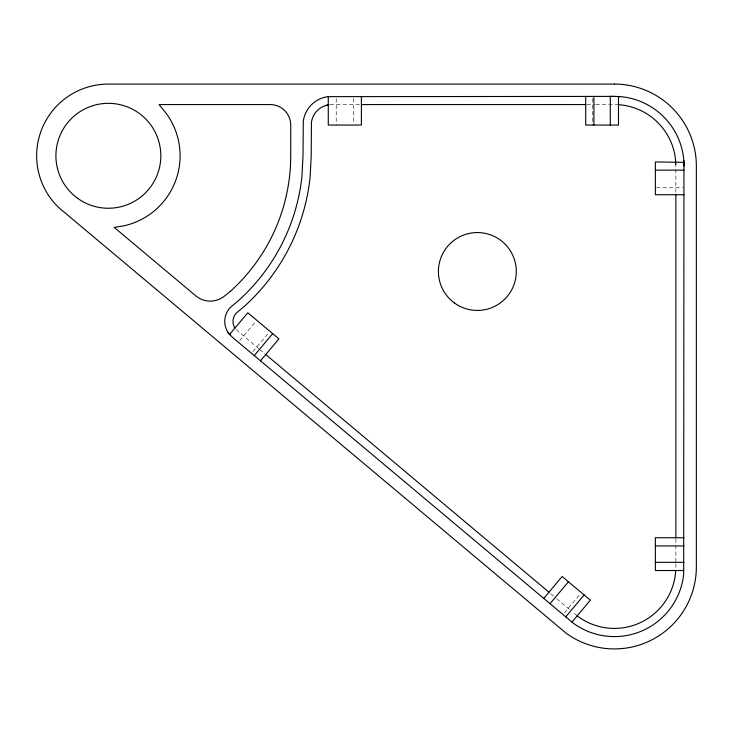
<?xml version="1.0" encoding="UTF-8"?>
<svg xmlns="http://www.w3.org/2000/svg" width="733" height="733" viewBox="0 0 733 733"><rect width="100%" height="100%" fill="white"/><g stroke="black" fill="none" stroke-linecap="round" stroke-linejoin="round"><path stroke-width="0.55" stroke-dasharray="3.67 2.75" d="M239.737 340.552L255.341 321.952M252.922 351.611L268.525 333.02M564.346 612.925L580.664 593.492M330.134 104.718L360.279 104.572M586.831 104.572L594.747 104.572M595.874 104.572L618.487 104.572M656.475 187.758L682.954 187.758M577.219 615.821L572.308 611.789M258.758 348.688L236.356 329.694M259.629 349.421L264.879 353.819M550.703 593.657L555.889 598.009M556.75 598.733L571.447 611.065M675.863 162.964L675.863 168.242M675.863 169.35L675.863 193.622M675.863 538.865L675.863 562.605M675.863 563.741L675.863 569.394M592.539 98.579L592.539 125.059M353.434 98.579L353.434 123.959M336.227 98.579L336.227 125.059M675.835 164.43L675.78 162.818A61.471 61.471 0 0 1 675.863 166.043L675.835 164.43"/><path stroke-width="1.1" d="M675.643 570.521L675.496 573.38A61.444 61.444 0 0 1 578.273 616.673L577.219 615.821M229.594 334.468L247.818 312.753L278.925 338.857L260.481 360.838M254.259 355.615L272.694 333.634M543.712 598.485L562.147 576.514L590.349 600.171L571.951 622.097M549.988 603.754L568.423 581.782M565.684 616.929L584.128 594.949M326.405 105.305L329.025 104.792A20.451 20.451 0 0 0 311.424 122.393L311.204 156.331L310.123 177.001A202.867 202.867 0 0 1 244.107 306.559L236.118 313.266A11.994 11.994 0 0 0 234.908 327.935L234.991 328.036M361.396 104.572L585.704 104.572M655.366 170.138L684.054 170.138M684.054 194.721L655.366 194.721L655.366 161.938L683.962 162.369L683.66 574.241A69.653 69.653 0 0 1 573.453 623.307L232.288 337.171L228.036 332.434M684.054 537.738L655.366 537.738L655.366 570.521L683.852 570.521M655.366 545.938L684.054 545.938M655.366 562.33L684.054 562.33M619.852 96.591L610.296 96.371L610.296 125.059M616.215 96.399L327.953 96.646A28.66 28.66 0 0 0 303.279 121.321L303.013 156.12L301.959 176.14A194.666 194.666 0 0 1 238.619 300.457L230.07 307.704A20.203 20.203 0 0 0 229.832 334.789M618.487 104.709L619.211 104.755A61.471 61.471 0 0 1 675.67 161.214L675.716 161.938M265.749 354.552L548.98 592.209M683.843 160.573L684.054 166.043A69.662 69.662 0 0 0 618.038 96.472M675.863 194.721L675.863 537.738M618.487 96.499L618.487 125.059L585.704 125.059L585.704 96.371M593.895 96.371L593.895 125.059M361.396 96.371L361.396 125.059L328.274 125.059L328.274 96.628M230.382 291.303L224.472 296.095A22.558 22.558 0 0 1 195.775 295.839L114.211 227.395L123.281 225.956A71.733 71.733 0 0 0 166.4 113.633L159.061 104.572L270.23 104.572A20.487 20.487 0 0 1 290.717 125.059L290.717 155.79A182.352 182.352 0 0 1 230.382 291.303M614.391 84.075L108.365 84.075A71.733 71.733 0 0 0 55.057 203.792L59.675 208.383L566.215 633.266A81.959 81.959 0 0 0 696.35 566.957L696.35 166.043A81.959 81.959 0 0 0 614.391 84.075M77.533 198.231A52.455 52.455 0 0 0 160.536 161.278A52.455 52.455 0 0 0 87.035 107.87A52.455 52.455 0 0 0 77.533 198.231M454.469 302.995A38.931 38.931 0 0 0 516.078 275.562A38.931 38.931 0 0 0 461.524 235.925A38.931 38.931 0 0 0 454.469 302.995"/></g></svg>
